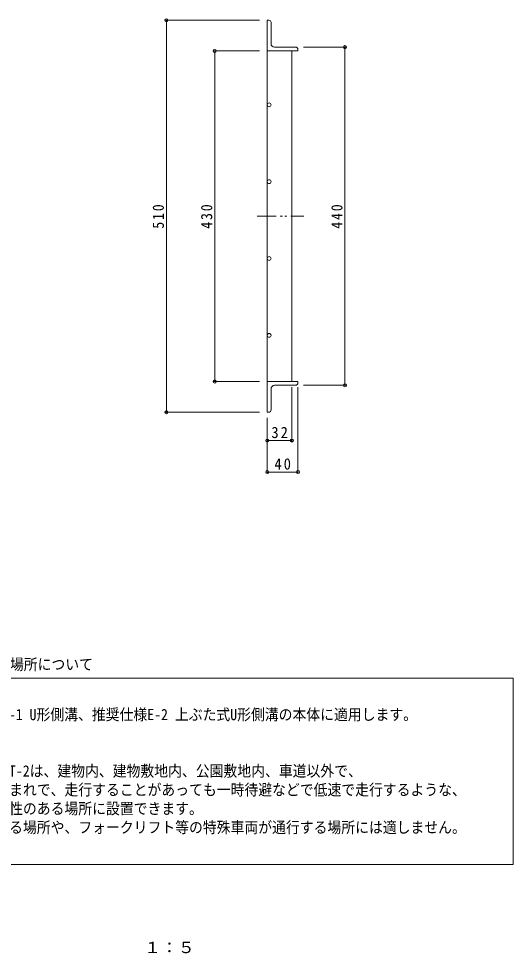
# Model space of a CAD drawing. Units: millimetres, scale not verified. Extents: x -756 to 935, y -687 to 667.
# Drawn here: x 292 to 935, y -680 to 536 of the extents above; entities that cross this region are included whole.
import ezdxf
from ezdxf.enums import TextEntityAlignment as Align

# ---------------------------------------------------------------- set-up
doc = ezdxf.new("R2010")
doc.units = ezdxf.units.MM
doc.header["$LTSCALE"] = 5
doc.header["$PDMODE"] = 32
doc.header["$PDSIZE"] = 4
doc.linetypes.add('DOUBLE_CHAIN1', pattern=[8.8, 5, -1, 0.6, -0.6, 0.6, -1])
for name, color, linetype, lineweight in [('A-1_ピット', 2, 'Continuous', 9), ('A-2_蓋', 3, 'Continuous', 9), ('A-4_寸法', 7, 'Continuous', 9), ('F-5_F-5ﾚｲﾔ', 7, 'Continuous', 9)]:
    doc.layers.add(name, color=color, linetype=linetype, lineweight=lineweight)
doc.styles.add('ＭＳ ゴシック', font='')
doc.styles.get('ＭＳ ゴシック').set_extended_font_data('MS Gothic')

msp = doc.modelspace()

# ---------------------------------------------------------------- linework, layer by layer
at = {"layer": 'A-1_ピット'}
for p, q in [((617.028, 534.151), (615.028, 534.151)), ((620.028, 531.151), (620.028, 503.651)), ((652.028, 499.151), (624.528, 499.151)), ((655.028, 496.151), (655.028, 494.151)), ((655.028, 62.151), (655.028, 64.151)), ((620.028, 27.151), (620.028, 54.651)), ((652.028, 59.151), (624.528, 59.151)), ((617.028, 24.151), (615.028, 24.151))]:
    msp.add_line(p, q, dxfattribs=at)
for points in [[(615.028, 534.151), (615.028, 494.151), (655.028, 494.151)], [(655.028, 64.151), (615.028, 64.151), (615.028, 24.151)]]:
    msp.add_lwpolyline(points, dxfattribs=at)
for centre, radius, start, end in [((617.028, 531.151), 3, 0, 90), ((624.528, 503.651), 4.5, 180, 270), ((652.028, 496.151), 3, 0, 90), ((652.028, 62.151), 3, 270, 0), ((624.528, 54.651), 4.5, 90, 180), ((617.028, 27.151), 3, 270, 0)]:
    msp.add_arc(centre, radius, start, end, dxfattribs=at)
at = {"layer": 'A-2_蓋'}
for p, q in [((615.028, 494.151), (615.028, 64.151)), ((647.028, 494.151), (647.028, 64.151))]:
    msp.add_line(p, q, dxfattribs=at)
at = {"layer": 'A-2_蓋', "linetype": 'DOUBLE_CHAIN1'}
msp.add_line((601.753, 279.151), (662.783, 279.151), dxfattribs=at)
at = {"layer": 'A-2_蓋'}
for centre in [(617.528, 424.151), (617.528, 324.151), (617.528, 224.151), (617.528, 124.151)]:
    msp.add_circle(centre, 2.5, dxfattribs=at)
at = {"layer": 'A-4_寸法'}
for p, q in [((482.371, 534.151), (605.028, 534.151)), ((483.871, 24.151), (483.871, 534.151)), ((717.629, 499.151), (662.028, 499.151)), ((716.129, 59.151), (716.129, 499.151)), ((545.274, 494.151), (605.028, 494.151)), ((546.774, 64.151), (546.774, 494.151)), ((545.274, 64.151), (605.028, 64.151)), ((647.028, 56.651), (647.028, -14.193)), ((655.028, 56.651), (655.028, -55.16)), ((717.629, 59.151), (662.028, 59.151)), ((482.371, 24.151), (605.028, 24.151)), ((615.028, 16.651), (615.028, -55.16)), ((615.028, -12.693), (647.028, -12.693)), ((615.028, -53.66), (655.028, -53.66))]:
    msp.add_line(p, q, dxfattribs=at)
for p in [(483.871, 534.151), (716.129, 499.151), (546.774, 494.151), (546.774, 64.151), (716.129, 59.151), (483.871, 24.151), (615.028, -12.693), (647.028, -12.693), (615.028, -53.66), (655.028, -53.66)]:
    msp.add_point(p, dxfattribs=at)
at = {"layer": 'F-5_F-5ﾚｲﾔ', "color": 2}
msp.add_line((65, -321.661), (935, -321.661), dxfattribs=at)
msp.add_lwpolyline([(935, -321.661), (935, -564.054), (65, -564.054)], dxfattribs=at)

# ---------------------------------------------------------------- texts
at = {"layer": 'A-4_寸法', "color": 2, "char_height": 14.66, "attachment_point": 7, "rotation": 90, "style": 'ＭＳ ゴシック'}
for s, insert in [('\\T1.27;\\W0.9;510', (480.871, 262.901)), ('\\T1.27;\\W0.9;430', (543.774, 262.901)), ('\\T1.27;\\W0.9;440', (713.129, 262.901))]:
    msp.add_mtext(s, dxfattribs=dict(at, insert=insert))
at = {"layer": 'A-4_寸法', "color": 2, "char_height": 14.66, "attachment_point": 7, "style": 'ＭＳ ゴシック'}
for s, insert in [('\\T1.27;\\W0.95;32', (620.403, -9.693)), ('\\T1.27;\\W0.95;40', (624.403, -50.66))]:
    msp.add_mtext(s, dxfattribs=dict(at, insert=insert))
at = {"layer": 'F-5_F-5ﾚｲﾔ', "style": 'ＭＳ ゴシック', "width": 0.9}
for s, p in [('適用Ｕ形側溝および、設置場所について', (64.559, -315.595)), ('\u3000JIS A 5372 推奨仕様E-1 U形側溝、推奨仕様E-2 上ぶた式U形側溝の本体に適用します。', (81.474, -380.842)), ('\u3000適用荷重 T-14・T-6・T-2は、建物内、建物敷地内、公園敷地内、車道以外で、', (81.474, -454.251)), ('\u3000車両が走行することはまれで、走行することがあっても一時待避などで低速で走行するような、', (81.474, -478.72)), ('\u3000車両が乗り入れる可能性のある場所に設置できます。 ', (81.474, -503.189)), ('\u3000※車両が頻繁に通行する場所や、フォークリフト等の特殊車両が通行する場所には適しません。', (81.474, -527.659))]:
    msp.add_text(s, height=14.66, dxfattribs=at).set_placement(p, align=Align.BOTTOM_LEFT)
at = {"layer": 'F-5_F-5ﾚｲﾔ', "color": 2, "style": 'ＭＳ ゴシック', "width": 1.1}
msp.add_text('１：５', height=14.66, dxfattribs=at).set_placement((454.889, -683.96), align=Align.BOTTOM_LEFT)

doc.saveas('drawing.dxf')
